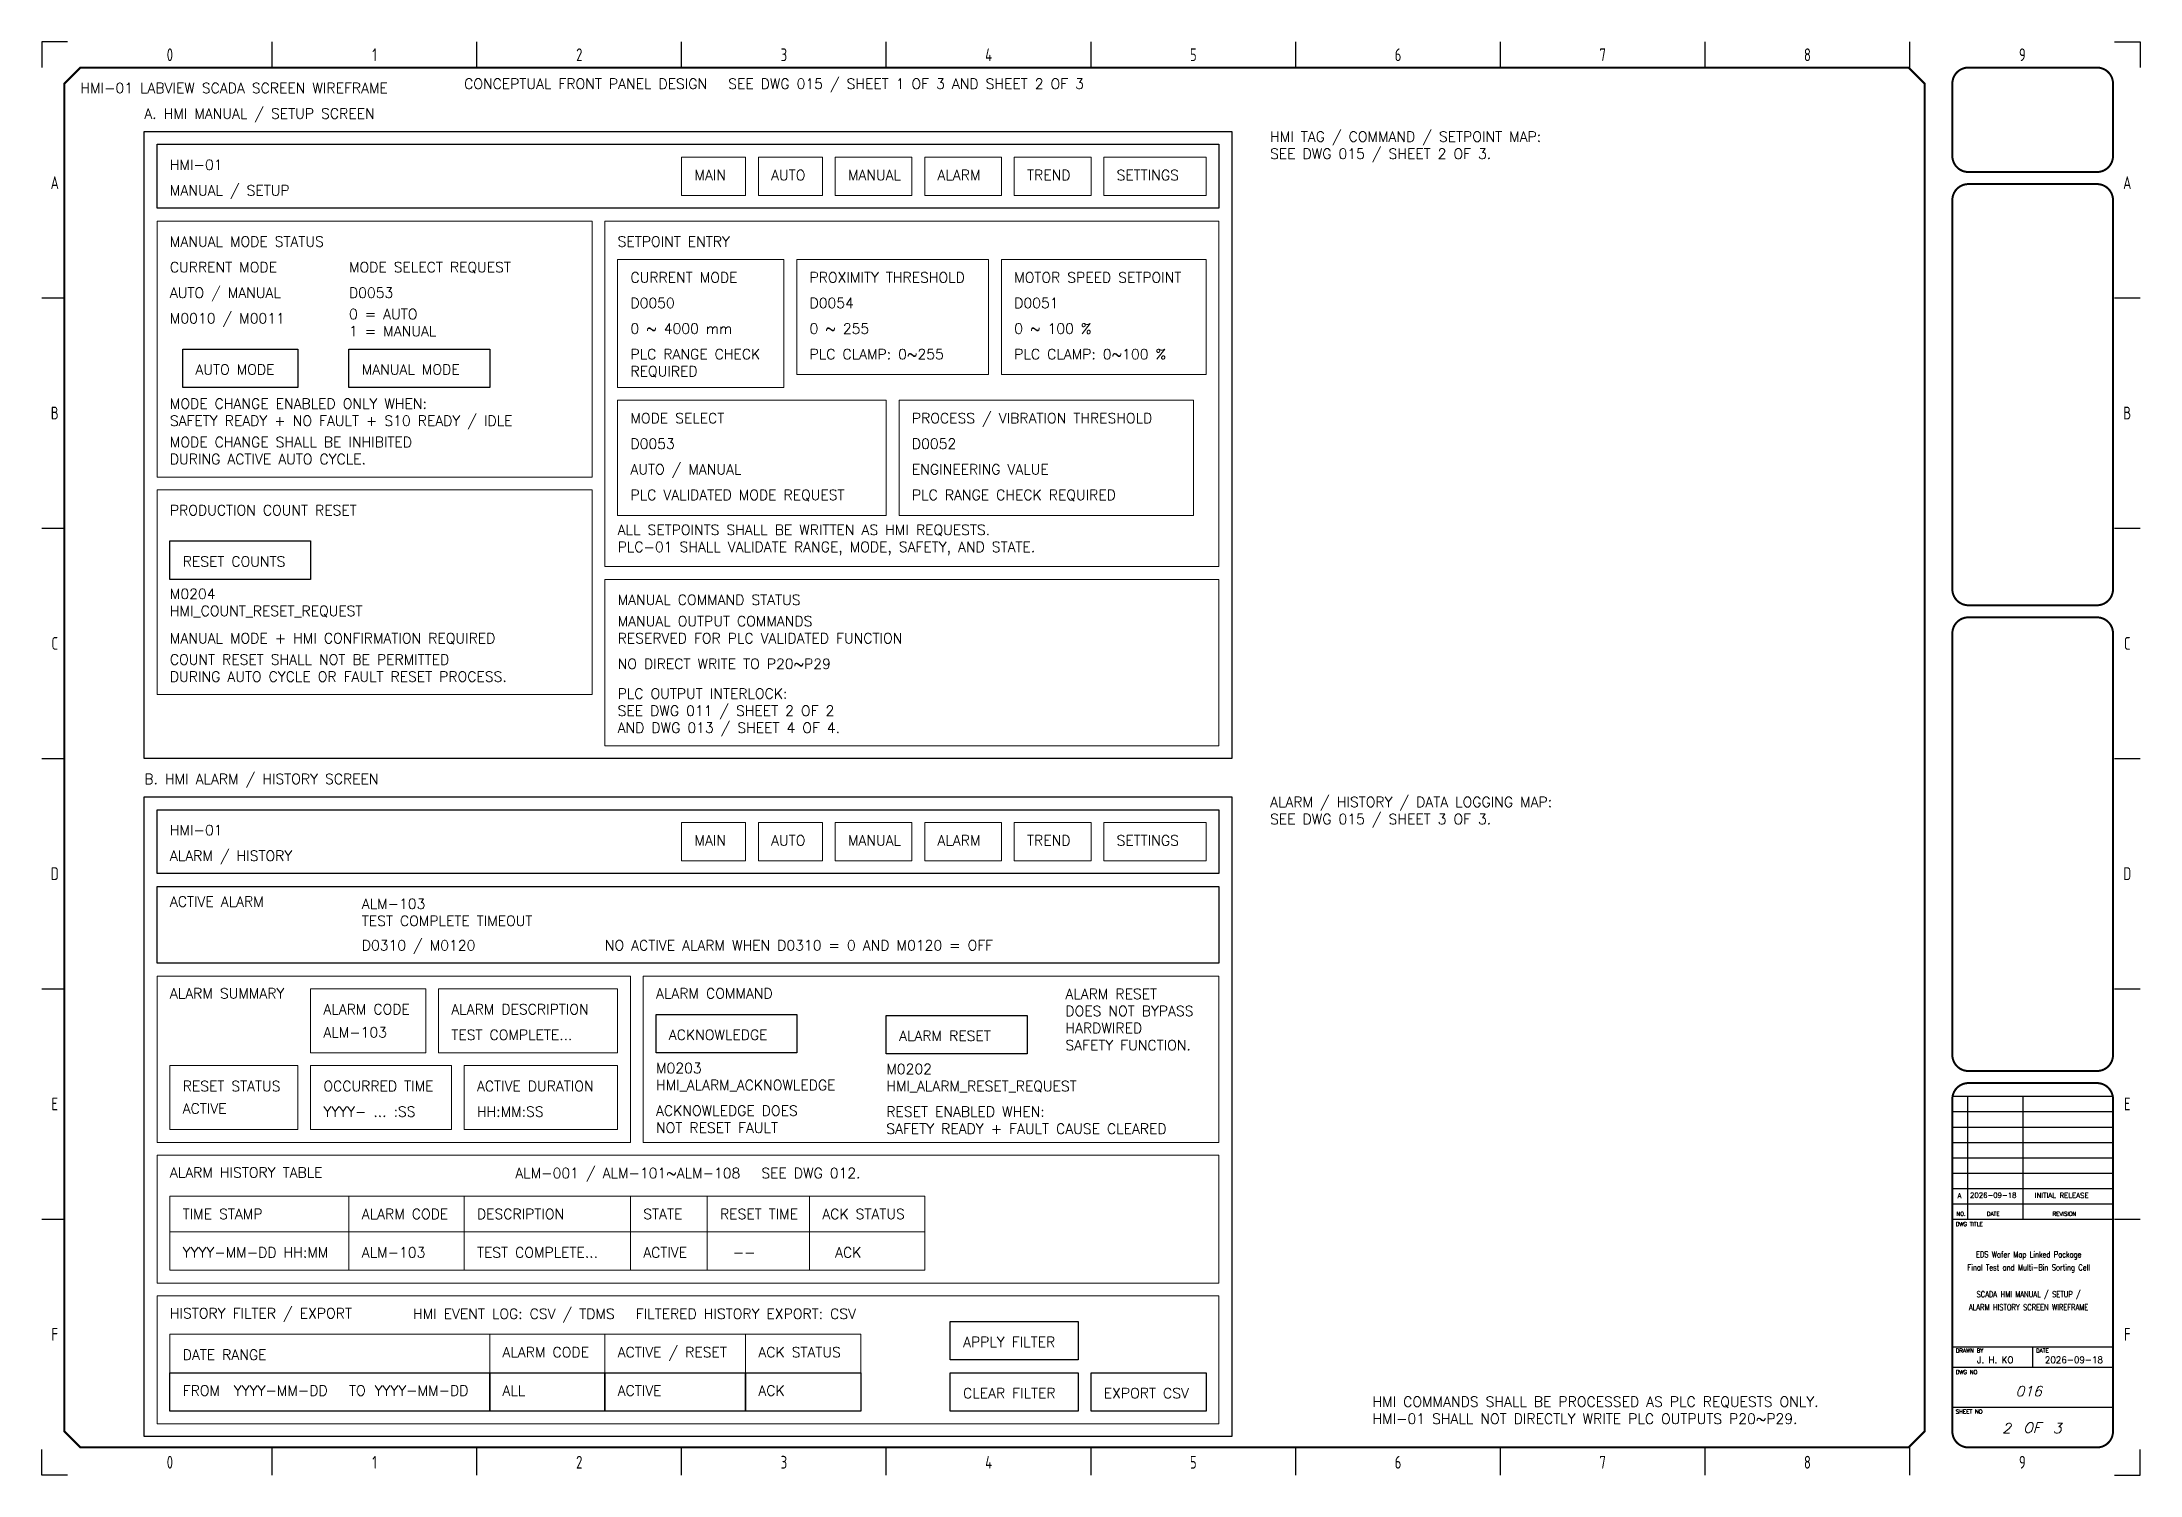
# Model space of a CAD drawing. Extents: x 5 to 415, y 5 to 285.
import ezdxf
from ezdxf.enums import TextEntityAlignment as Align

# ---------------------------------------------------------------- set-up
doc = ezdxf.new("R2010")
doc.units = 0
doc.header["$LTSCALE"] = 10
for name, color, linetype, lineweight in [('HMI-ALARM', 1, 'Continuous', 25), ('HMI-COMMAND', 2, 'Continuous', 25), ('HMI-CONDITION', 3, 'Continuous', 18), ('HMI-CROSSREF', 4, 'Continuous', 18), ('HMI-DATA', 3, 'Continuous', 20), ('HMI-FRAME', 7, 'Continuous', 30), ('HMI-LOG', 84, 'Continuous', 18), ('HMI-NAV', 4, 'Continuous', 20), ('HMI-STATUS', 3, 'Continuous', 20), ('HMI-TAG', 4, 'Continuous', 18), ('HMI-TEXT', 9, 'Continuous', 18), ('HMI-WIDGET', 9, 'Continuous', 20)]:
    doc.layers.add(name, color=color, linetype=linetype, lineweight=lineweight)
for name, color, linetype in [('SYMS', 7, 'Continuous'), ('TEXT_TITLE', 7, 'Continuous'), ('TITLE', 7, 'Continuous'), ('Title blocks', 7, 'Continuous')]:
    doc.layers.add(name, color=color, linetype=linetype)
doc.styles.add('ISO8', font='ISO8.shx', dxfattribs={"width": 0.8})
doc.styles.add('ITALIC', font='ITALIC')
doc.styles.add('ROMANS', font='romans')

# ---------------------------------------------------------------- blocks, each defined once
blk = doc.blocks.new('Title_blocks_A3')
at = {"layer": 'TITLE'}
for p, q in [((372.89, 276.86), (372.89, 259.33)), ((378.33, 79), (409.73, 79)), ((381.28, 79), (381.28, 55)), ((392.12, 79), (392.12, 55)), ((378.33, 76), (409.73, 76)), ((378.32, 73), (409.73, 73)), ((378.32, 70), (409.73, 70)), ((378.32, 67), (409.73, 67)), ((378.32, 64), (409.73, 64)), ((378.32, 61), (409.72, 61)), ((378.32, 58), (409.72, 58)), ((378.32, 55), (409.72, 55)), ((372.89, 13.53), (372.89, 37.81)), ((378.32, 30.02), (409.72, 30.02)), ((394.02, 26.1), (394.02, 30.02)), ((378.32, 26.1), (409.72, 26.1)), ((378.32, 18.24), (409.72, 18.24))]:
    blk.add_line(p, q, dxfattribs=at)
at = {"layer": 'TITLE', "const_width": 0.392}
blk.add_lwpolyline([(372.89, 13.53), (372.89, 276.86), (369.75, 280), (12.53, 280), (9.39, 276.86), (9.39, 13.53), (12.53, 10.39), (369.75, 10.39)], close=True, dxfattribs=at)
for points in [[(381.46, 280, 0.414214), (378.32, 276.86, 0.414214)], [(409.72, 276.86, 0.414214), (406.58, 280, 0.414214)], [(378.32, 262.73, 0.414214), (381.46, 259.59, 0.414214)], [(406.58, 259.59, 0.414214), (409.72, 262.73, 0.414214)], [(381.46, 257.23, 0.414214), (378.32, 254.09, 0.414214)], [(409.72, 254.09, 0.414214), (406.58, 257.23, 0.414214)], [(378.32, 178.08, 0.414214), (381.46, 174.94, 0.414214)], [(406.58, 174.94, 0.414214), (409.72, 178.08, 0.414214)], [(381.46, 172.58, 0.414214), (378.32, 169.44, 0.414214)], [(409.72, 169.44, 0.414214), (406.58, 172.58, 0.414214)], [(378.32, 87.08, 0.414214), (381.46, 83.94, 0.414214)], [(406.58, 83.94, 0.414214), (409.72, 87.08, 0.414214)], [(381.46, 81.58, 0.414214), (378.32, 78.44, 0.414214)], [(409.72, 78.44, 0.414214), (406.58, 81.58, 0.414214)], [(378.32, 13.53, 0.414214), (381.46, 10.39, 0.414214)], [(406.58, 10.39, 0.414214), (409.72, 13.53, 0.414214)]]:
    blk.add_lwpolyline(points, format="xyb", dxfattribs=at)
for points in [[(406.58, 280), (381.46, 280)], [(378.32, 276.86), (378.32, 262.73)], [(409.72, 276.86), (409.72, 262.73)], [(406.58, 259.59), (381.46, 259.59)], [(378.32, 254.09), (378.32, 178.08)], [(406.58, 257.23), (381.46, 257.23)], [(409.72, 254.09), (409.72, 178.08)], [(381.46, 174.94), (406.58, 174.94)], [(381.46, 172.58), (406.58, 172.58)], [(381.46, 83.94), (406.58, 83.94)], [(378.32, 78.44), (378.32, 13.53)], [(381.46, 81.58), (406.58, 81.58)], [(409.72, 78.44), (409.72, 13.53)], [(381.46, 10.39), (406.58, 10.39)]]:
    blk.add_lwpolyline(points, dxfattribs=at)
at = {"layer": 'TITLE', "color": 7, "const_width": 0.392}
for points in [[(378.32, 169.44), (378.32, 87.08)], [(409.72, 169.44), (409.72, 87.08)]]:
    blk.add_lwpolyline(points, dxfattribs=at)
at = {"layer": 'Title blocks', "color": 7}
for p, q in [((50, 280), (50, 285)), ((90, 280), (90, 285)), ((130, 280), (130, 285)), ((170, 280), (170, 285)), ((250, 280), (250, 285)), ((290, 280), (290, 285)), ((330, 280), (330, 285)), ((370, 280), (370, 285)), ((5, 235), (9.39, 235)), ((410, 235), (415, 235)), ((5, 190), (9.39, 190)), ((410, 190), (415, 190)), ((5, 100), (9.39, 100)), ((410, 100), (415, 100)), ((5, 55), (9.39, 55)), ((410, 55), (415, 55)), ((50, 5), (50, 10.39)), ((90, 5), (90, 10.39)), ((130, 5), (130, 10.39)), ((170, 5), (170, 10.39)), ((250, 5), (250, 10.39)), ((290, 5), (290, 10.39)), ((330, 5), (330, 10.39)), ((370, 5), (370, 10.64))]:
    blk.add_line(p, q, dxfattribs=at)
at = {"layer": 'Title blocks', "color": 2}
for p, q in [((210, 280), (210, 285)), ((5, 145), (9.39, 145)), ((410, 145), (415, 145)), ((210, 5), (210, 10.39))]:
    blk.add_line(p, q, dxfattribs=at)
at = {"layer": 'Title blocks'}
for points in [[(10, 285), (5, 285), (5, 280)], [(410, 285), (415, 285), (415, 280)], [(10, 5), (5, 5), (5, 10)], [(410, 5), (415, 5), (415, 10)]]:
    blk.add_lwpolyline(points, dxfattribs=at)
at = {"layer": 'TITLE', "color": 1, "style": 'ROMANS'}
for s, p in [('DWG TITLE', (378.97, 53.64)), ('DRAWN BY', (378.97, 28.91)), ('DATE', (394.67, 28.91)), ('DWG NO', (378.97, 24.72)), ('SHEET NO', (378.97, 17))]:
    blk.add_text(s, height=0.785, dxfattribs=at).set_placement(p)
at = {"layer": 'TITLE', "color": 1}
for s, height, style, p in [('NO.', 0.785, 'ROMANS', (380.02, 56.04)), ('DATE', 0.785, 'ROMANS', (386.32, 56.04)), ('REVISION', 0.785, 'ROMANS', (400.23, 56.04)), ('OF', 2, 'ITALIC', (393.89, 14.25))]:
    blk.add_text(s, height=height, dxfattribs=dict(at, style=style)).set_placement(p, align=Align.MIDDLE)
at = {"layer": 'TITLE', "color": 1, "style": 'ROMANS', "width": 0.8}
for tag, p in [('TITLE#1', (393.23, 44.81)), ('TITLE#2', (393.23, 42.27)), ('TITLE#3', (393.23, 39.73)), ('TITLE#4', (393.23, 37.18))]:
    blk.add_attdef(tag, text='', height=1.2, dxfattribs=at).set_placement(p, align=Align.CENTER)
at = {"layer": 'TITLE', "color": 1}
for tag, p, height, style in [('DRAWNBY', (383.14, 26.88), 1.25, 'ROMANS'), ('DATE', (396.4, 26.88), 1.25, 'ROMANS'), ('SHTS', (397.95, 13.15), 2, 'ITALIC')]:
    blk.add_attdef(tag, p, '', height=height, dxfattribs=dict(at, style=style))
at = {"layer": 'TITLE', "color": 1, "style": 'ITALIC'}
blk.add_attdef('DWG#', text='', height=2, dxfattribs=at).set_placement((393.23, 20.38), align=Align.CENTER)
blk.add_attdef('SH#', text='', height=2, dxfattribs=at).set_placement((389.77, 13.15), align=Align.RIGHT)
at = {"layer": 'TITLE', "color": 7, "flags": 9}
blk.add_attdef('WD_TB', (381.46, 10.39), '', height=1.57, dxfattribs=at)
at = {"layer": 'Title blocks', "style": 'ISO8', "width": 0.8}
for s, p in [('0', (30, 282.5)), ('1', (70, 282.5)), ('2', (110, 282.5)), ('3', (150, 282.5)), ('4', (190, 282.5)), ('5', (230, 282.5)), ('6', (270, 282.5)), ('7', (310, 282.5)), ('8', (350, 282.5)), ('9', (392, 282.5)), ('A', (7.5, 257.5)), ('A', (412.5, 257.5)), ('B', (7.5, 212.5)), ('B', (412.5, 212.5)), ('C', (7.5, 167.5)), ('C', (412.5, 167.5)), ('D', (7.5, 122.5)), ('D', (412.5, 122.5)), ('E', (7.5, 77.5)), ('E', (412.5, 77.5)), ('F', (7.5, 32.5)), ('F', (412.5, 32.5)), ('0', (30, 7.5)), ('1', (70, 7.5)), ('2', (110, 7.5)), ('3', (150, 7.5)), ('4', (190, 7.5)), ('5', (230, 7.5)), ('6', (270, 7.5)), ('7', (310, 7.5)), ('8', (350, 7.5)), ('9', (392, 7.5))]:
    blk.add_text(s, height=2.5, dxfattribs=at).set_placement(p, align=Align.MIDDLE)

msp = doc.modelspace()

# ---------------------------------------------------------------- linework, layer by layer
at = {"layer": 'HMI-ALARM'}
msp.add_lwpolyline([(27.5, 120), (235, 120), (235, 105), (27.5, 105)], close=True, dxfattribs=at)
at = {"layer": 'HMI-COMMAND'}
for points in [[(32.5, 225), (55, 225), (55, 217.5), (32.5, 217.5)], [(65, 225), (92.5, 225), (92.5, 217.5), (65, 217.5)], [(30, 187.5), (57.5, 187.5), (57.5, 180), (30, 180)], [(125, 95), (152.5, 95), (152.5, 87.5), (125, 87.5)], [(170, 94.81), (197.5, 94.81), (197.5, 87.31), (170, 87.31)], [(182.5, 35), (207.5, 35), (207.5, 27.5), (182.5, 27.5)], [(30, 25), (92.5, 25), (92.5, 17.5), (30, 17.5)], [(92.5, 25), (115, 25), (115, 17.5), (92.5, 17.5)], [(115, 25), (142.5, 25), (142.5, 17.5), (115, 17.5)], [(142.5, 25), (165, 25), (165, 17.5), (142.5, 17.5)], [(182.5, 25), (207.5, 25), (207.5, 17.5), (182.5, 17.5)], [(210, 25), (232.5, 25), (232.5, 17.5), (210, 17.5)]]:
    msp.add_lwpolyline(points, close=True, dxfattribs=at)
at = {"layer": 'HMI-FRAME'}
for points in [[(25, 267.5), (237.5, 267.5), (237.5, 145), (25, 145)], [(27.5, 265), (235, 265), (235, 252.5), (27.5, 252.5)], [(25, 137.5), (237.5, 137.5), (237.5, 12.5), (25, 12.5)], [(27.5, 135), (235, 135), (235, 122.5), (27.5, 122.5)]]:
    msp.add_lwpolyline(points, close=True, dxfattribs=at)
at = {"layer": 'HMI-NAV'}
for points in [[(160, 262.5), (175, 262.5), (175, 255), (160, 255)], [(177.5, 132.5), (192.5, 132.5), (192.5, 125), (177.5, 125)]]:
    msp.add_lwpolyline(points, close=True, dxfattribs=at)
at = {"layer": 'HMI-WIDGET'}
for points in [[(130, 262.5), (142.5, 262.5), (142.5, 255), (130, 255)], [(145, 262.5), (157.5, 262.5), (157.5, 255), (145, 255)], [(177.5, 262.5), (192.5, 262.5), (192.5, 255), (177.5, 255)], [(195, 262.5), (210, 262.5), (210, 255), (195, 255)], [(212.5, 262.5), (232.5, 262.5), (232.5, 255), (212.5, 255)], [(27.5, 250), (112.5, 250), (112.5, 200), (27.5, 200)], [(115, 250), (235, 250), (235, 182.5), (115, 182.5)], [(117.5, 242.5), (150, 242.5), (150, 217.5), (117.5, 217.5)], [(152.5, 242.5), (190, 242.5), (190, 220), (152.5, 220)], [(192.5, 242.5), (232.5, 242.5), (232.5, 220), (192.5, 220)], [(117.5, 215), (170, 215), (170, 192.5), (117.5, 192.5)], [(172.5, 215), (230, 215), (230, 192.5), (172.5, 192.5)], [(27.5, 197.5), (112.5, 197.5), (112.5, 157.5), (27.5, 157.5)], [(115, 180), (235, 180), (235, 147.5), (115, 147.5)], [(130, 132.5), (142.5, 132.5), (142.5, 125), (130, 125)], [(145, 132.5), (157.5, 132.5), (157.5, 125), (145, 125)], [(160, 132.5), (175, 132.5), (175, 125), (160, 125)], [(195, 132.5), (210, 132.5), (210, 125), (195, 125)], [(212.5, 132.5), (232.5, 132.5), (232.5, 125), (212.5, 125)], [(27.5, 102.5), (120, 102.5), (120, 70), (27.5, 70)], [(122.5, 102.5), (235, 102.5), (235, 70), (122.5, 70)], [(57.5, 100), (80, 100), (80, 87.5), (57.5, 87.5)], [(82.5, 100), (117.5, 100), (117.5, 87.5), (82.5, 87.5)], [(30, 85), (55, 85), (55, 72.5), (30, 72.5)], [(57.5, 85), (85, 85), (85, 72.5), (57.5, 72.5)], [(87.5, 85), (117.5, 85), (117.5, 72.5), (87.5, 72.5)], [(27.5, 67.5), (235, 67.5), (235, 42.5), (27.5, 42.5)], [(30, 59.5), (177.5, 59.5), (177.5, 52.5), (30, 52.5)], [(30, 59.5), (65, 59.5), (65, 45), (30, 45)], [(65, 59.5), (87.5, 59.5), (87.5, 45), (65, 45)], [(87.5, 59.5), (120, 59.5), (120, 45), (87.5, 45)], [(120, 59.5), (135, 59.5), (135, 45), (120, 45)], [(135, 59.5), (155, 59.5), (155, 45), (135, 45)], [(155, 59.5), (177.5, 59.5), (177.5, 45), (155, 45)], [(27.5, 40), (235, 40), (235, 15), (27.5, 15)], [(30, 32.5), (92.5, 32.5), (92.5, 25), (30, 25)], [(92.5, 32.5), (115, 32.5), (115, 25), (92.5, 25)], [(115, 32.5), (142.5, 32.5), (142.5, 25), (115, 25)], [(142.5, 32.5), (165, 32.5), (165, 25), (142.5, 25)]]:
    msp.add_lwpolyline(points, close=True, dxfattribs=at)

# ---------------------------------------------------------------- block references
at = {"layer": 'SYMS'}
ref = msp.add_blockref('Title_blocks_A3', (0, 0), dxfattribs=at)
ref.add_attrib('TITLE#1', 'EDS Wafer Map Linked Package', dxfattribs={"layer": 'TITLE', "color": 1, "height": 1.2, "style": 'ROMANS', "width": 0.8}).set_placement((393.23, 47.5), align=Align.CENTER)
ref.add_attrib('DATE', '2026-09-18', (396.4, 26.88), dxfattribs={"layer": 'TITLE', "color": 1, "height": 1.25, "style": 'ROMANS'})
ref.add_attrib('DRAWNBY', 'J. H. KO', (383.14, 26.88), dxfattribs={"layer": 'TITLE', "color": 1, "height": 1.25, "style": 'ROMANS'})
ref.add_attrib('SH#', '2', dxfattribs={"layer": 'TITLE', "color": 1, "height": 2, "style": 'ITALIC'}).set_placement((389.77, 13.15), align=Align.RIGHT)
ref.add_attrib('TITLE#2', 'Final Test and Multi-Bin Sorting Cell', dxfattribs={"layer": 'TITLE', "color": 1, "height": 1.2, "style": 'ROMANS', "width": 0.8}).set_placement((393.23, 44.96), align=Align.CENTER)
ref.add_attrib('TITLE#3', 'SCADA HMI MANUAL / SETUP /', dxfattribs={"layer": 'TITLE', "color": 1, "height": 1.2, "style": 'ROMANS', "width": 0.8}).set_placement((393.23, 39.73), align=Align.CENTER)
ref.add_attrib('TITLE#4', 'ALARM HISTORY SCREEN WIREFRAME', dxfattribs={"layer": 'TITLE', "color": 1, "height": 1.2, "style": 'ROMANS', "width": 0.8}).set_placement((393.23, 37.18), align=Align.CENTER)
ref.add_attrib('DWG#', '016', dxfattribs={"layer": 'TITLE', "color": 1, "height": 2, "style": 'ITALIC'}).set_placement((393.23, 20.38), align=Align.CENTER)
ref.add_attrib('SHTS', '3', (397.95, 13.15), dxfattribs={"layer": 'TITLE', "color": 1, "height": 2, "style": 'ITALIC'})

# ---------------------------------------------------------------- texts
at = {"layer": 'HMI-ALARM', "char_height": 2, "attachment_point": 1, "style": 'ROMANS'}
for s, insert, width in [('MODE CHANGE SHALL BE INHIBITED^JDURING ACTIVE AUTO CYCLE.', (30, 207.83), 60.2), ('COUNT RESET SHALL NOT BE PERMITTED^JDURING AUTO CYCLE OR FAULT RESET PROCESS.', (30, 165.33), 83.3), ('ALM-103^JTEST COMPLETE TIMEOUT', (67.5, 117.61), 37.8874), ('ACTIVE', (32.5, 77.61), 37.8874), ('ACTIVE', (122.5, 49.5), 11.9), ('HMI COMMANDS SHALL BE PROCESSED AS PLC REQUESTS ONLY.^JHMI-01 SHALL NOT DIRECTLY WRITE PLC OUTPUTS P20~P29.', (265, 20.33), 108.5)]:
    msp.add_mtext(s, dxfattribs=dict(at, insert=insert, width=width))
at = {"layer": 'HMI-ALARM', "char_height": 2, "attachment_point": 1}
for s, insert, width in [('{\\Fromans|c0;ALL SETPOINTS SHALL BE WRITTEN AS HMI REQUESTS.^JPLC-01 SHALL VALIDATE RANGE, MODE, SAFETY, AND STATE.}', (117.5, 190.67), 105), ('{\\Fromans|c0;NO DIRECT WRITE TO P20~P29}', (117.5, 164.5), 52.85), ('{\\Fromans|c0;ALARM RESET\\Fromans|c129;\\P\\Fromans|c0;DOES NOT BYPASS^JHARDWIRED\\Fromans|c129;\\P\\Fromans|c0;SAFETY FUNCTION.}', (205, 100), 56)]:
    msp.add_mtext(s, dxfattribs=dict(at, insert=insert, width=width))
at = {"layer": 'HMI-COMMAND', "char_height": 2, "attachment_point": 1, "style": 'ROMANS'}
for s, insert, width in [('AUTO MODE', (35, 222), 18.2), ('MANUAL MODE', (67.5, 222), 22.4), ('RESET COUNTS', (32.5, 184.5), 22.4), ('ACKNOWLEDGE', (127.5, 92), 22.4), ('ALARM RESET', (172.5, 91.81), 22.4), ('APPLY FILTER', (185, 32), 22.4), ('CLEAR FILTER', (185, 22), 22.4), ('EXPORT CSV', (212.5, 22), 22.4)]:
    msp.add_mtext(s, dxfattribs=dict(at, insert=insert, width=width))
at = {"layer": 'HMI-CONDITION', "char_height": 2, "attachment_point": 1, "style": 'ROMANS'}
for s, insert, width in [('0 = AUTO\\P1 = MANUAL', (65, 232.83), 19.6), ('PLC RANGE CHECK\\PREQUIRED', (120, 225), 49), ('PLC CLAMP: 0~255', (155, 225), 49), ('PLC CLAMP: 0~100 %', (195, 225), 49), ('MODE CHANGE ENABLED ONLY WHEN:^JSAFETY READY + NO FAULT + S10 READY / IDLE', (30, 215.33), 85.75), ('PLC VALIDATED MODE REQUEST', (120, 197.5), 49), ('PLC RANGE CHECK REQUIRED', (175, 197.5), 49), ('MANUAL MODE + HMI CONFIRMATION REQUIRED', (30, 169.5), 78.4), ('ACKNOWLEDGE DOES\\PNOT RESET FAULT', (125, 77.19), 78.4), ('RESET ENABLED WHEN:^JSAFETY READY + FAULT CAUSE CLEARED', (170, 77), 78.4)]:
    msp.add_mtext(s, dxfattribs=dict(at, insert=insert, width=width))
at = {"layer": 'HMI-CONDITION', "char_height": 2, "attachment_point": 1}
for s, insert, width in [('{\\Fromans|c0;MANUAL OUTPUT COMMANDS^JRESERVED FOR PLC VALIDATED FUNCTION}', (117.5, 172.83), 72.8), ('{\\Fromans|c0;NO ACTIVE ALARM WHEN D0310 = 0 AND M0120 = OFF}', (115, 109.5), 93.45)]:
    msp.add_mtext(s, dxfattribs=dict(at, insert=insert, width=width))
at = {"layer": 'HMI-CROSSREF', "char_height": 2, "attachment_point": 1, "style": 'ROMANS'}
for s, insert, width in [('CONCEPTUAL FRONT PANEL DESIGN   SEE DWG 015 / SHEET 1 OF 3 AND SHEET 2 OF 3', (87.5, 277.83), 151.013), ('HMI TAG / COMMAND / SETPOINT MAP:^JSEE DWG 015 / SHEET 2 OF 3.', (245, 267.5), 65.8), ('ALARM / HISTORY / DATA LOGGING MAP:^JSEE DWG 015 / SHEET 3 OF 3.', (245, 137.5), 70)]:
    msp.add_mtext(s, dxfattribs=dict(at, insert=insert, width=width))
at = {"layer": 'HMI-CROSSREF', "char_height": 2, "attachment_point": 1}
for s, insert, width in [('{\\Fromans|c0;PLC OUTPUT INTERLOCK:^JSEE DWG 011 / SHEET 2 OF 2^JAND DWG 013 / SHEET 4 OF 4.}', (117.5, 158.67), 54.25), ('{\\Fromans|c0;ALM-001 /\\Fromans|c129; \\Fromans|c0;ALM-101~ALM-108\\Fromans|c129;   \\Fromans|c0;SEE DWG 012.}', (97.5, 65), 97.9133)]:
    msp.add_mtext(s, dxfattribs=dict(at, insert=insert, width=width))
at = {"layer": 'HMI-DATA', "char_height": 2, "attachment_point": 1, "style": 'ROMANS'}
for s, insert, width in [('0 ~ 4000 mm', (120, 230), 25.4333), ('0 ~ 255', (155, 230), 39.3619), ('0 ~ 100 %', (195, 230), 25.4333), ('AUTO / MANUAL', (120, 202.5), 39.3619), ('ENGINEERING VALUE', (175, 202.5), 39.3619), ('YYYY- ... :SS', (60, 77), 38.223), ('HH:MM:SS', (90, 77), 38.223), ('YYYY-MM-DD HH:MM', (32.5, 49.5), 31.5), ('TEST COMPLETE...', (90, 49.5), 42.7), ('--', (140, 49.5), 3.5), ('YYYY-MM-DD', (42.5, 22.5), 20.3), ('YYYY-MM-DD', (70, 22.5), 20.3), ('ALL', (95, 22.5), 20.3), ('ACTIVE', (117.5, 22.5), 37.6805), ('ACK', (145, 22.5), 37.6805)]:
    msp.add_mtext(s, dxfattribs=dict(at, insert=insert, width=width))
at = {"layer": 'HMI-LOG', "insert": (77.5, 37.5), "char_height": 2, "width": 102.458, "attachment_point": 1}
msp.add_mtext('{\\Fromans|c0;HMI EVENT LOG: CSV / TDMS\\Fromans|c129;   \\Fromans|c0;FILTERED HISTORY EXPORT: CSV}', dxfattribs=at)
at = {"layer": 'HMI-NAV', "char_height": 2, "attachment_point": 1, "style": 'ROMANS'}
for s, insert, width in [('MAIN', (132.5, 260), 7), ('AUTO', (147.5, 260), 7.7), ('MANUAL', (162.5, 260), 11.9), ('ALARM', (180, 260), 9.8), ('TREND', (197.5, 260), 9.8), ('SETTINGS', (215, 260), 15.4), ('MAIN', (132.5, 130), 7), ('AUTO', (147.5, 130), 7.7), ('MANUAL', (162.5, 130), 11.9), ('ALARM', (180, 130), 9.8), ('TREND', (197.5, 130), 9.8), ('SETTINGS', (215, 130), 15.4)]:
    msp.add_mtext(s, dxfattribs=dict(at, insert=insert, width=width))
at = {"layer": 'HMI-STATUS', "char_height": 2, "attachment_point": 1, "style": 'ROMANS'}
for s, insert, width in [('AUTO / MANUAL', (30, 237), 26.6), ('ACK', (160, 49.5), 9.8)]:
    msp.add_mtext(s, dxfattribs=dict(at, insert=insert, width=width))
at = {"layer": 'HMI-TAG', "char_height": 2, "attachment_point": 1, "style": 'ROMANS'}
for s, insert, width in [('HMI-01', (30, 262), 10.15), ('D0053', (65, 237), 9.1), ('D0050', (120, 235), 28.7253), ('D0054', (155, 235), 28.7253), ('D0051', (195, 235), 28.7253), ('M0010 / M0011', (30, 232), 28.7253), ('D0053', (120, 207.5), 28.7253), ('D0052', (175, 207.5), 28.7253), ('M0204^JHMI_COUNT_RESET_REQUEST', (30, 178.17), 46.9), ('HMI-01', (30, 132), 10.15), ('D0310 / M0120', (67.5, 109.5), 27.8104), ('ALM-103', (60, 92.5), 10.15), ('M0203^JHMI_ALARM_ACKNOWLEDGE', (125, 85.52), 46.9), ('M0202^JHMI_ALARM_RESET_REQUEST', (170, 85.33), 46.9), ('ALM-103', (67.5, 49.5), 12.95)]:
    msp.add_mtext(s, dxfattribs=dict(at, insert=insert, width=width))
at = {"layer": 'HMI-TEXT', "char_height": 2, "attachment_point": 1, "style": 'ROMANS'}
for s, insert, width in [('HMI-01 LABVIEW SCADA SCREEN WIREFRAME', (12.5, 277), 75.95), ('MANUAL / SETUP', (30, 257), 28.7), ('MANUAL MODE STATUS', (30, 247), 37.1), ('SETPOINT ENTRY', (117.5, 247), 37.1), ('CURRENT MODE', (30, 242), 24.5), ('MODE SELECT REQUEST', (65, 242), 39.2), ('CURRENT MODE', (120, 240), 24.5), ('PROXIMITY THRESHOLD', (155, 240), 56.2308), ('MOTOR SPEED SETPOINT', (195, 240), 41.0967), ('MODE SELECT', (120, 212.5), 56.2308), ('PROCESS / VIBRATION THRESHOLD', (175, 212.5), 56.2308), ('PRODUCTION COUNT RESET', (30, 194.5), 45.2084), ('MANUAL COMMAND STATUS', (117.5, 177), 43.3372), ('ALARM / HISTORY', (30, 127), 28.7), ('ACTIVE ALARM', (30, 118.05), 37.8874), ('ALARM SUMMARY', (30, 100.11), 37.8874), ('ALARM COMMAND', (125, 100.11), 37.8874), ('ALARM CODE', (60, 97), 20.3), ('ALARM DESCRIPTION', (85, 97), 33.6), ('TEST COMPLETE...', (85, 92), 33.6), ('RESET STATUS', (32.5, 82), 24.5), ('OCCURRED TIME', (60, 82), 25.9), ('ACTIVE DURATION', (90, 82), 30.1), ('ALARM HISTORY TABLE', (30, 65.11), 37.8874), ('TIME STAMP', (32.5, 57), 19.6), ('ALARM CODE', (67.5, 57), 20.3), ('DESCRIPTION', (90, 57), 21), ('STATE', (122.5, 57), 9.8), ('RESET TIME', (137.5, 57), 19.6), ('ACK STATUS', (157.5, 57), 20.3), ('HISTORY FILTER / EXPORT', (30, 37.61), 52.9951), ('DATE RANGE', (32.5, 29.5), 20.3), ('ALARM CODE', (95, 30), 20.3), ('ACTIVE / RESET', (117.5, 30), 28.7), ('ACK STATUS', (145, 30), 28.7), ('FROM', (32.5, 22.5), 20.3), ('TO', (65, 22.5), 20.3)]:
    msp.add_mtext(s, dxfattribs=dict(at, insert=insert, width=width))
at = {"layer": 'HMI-TEXT', "char_height": 2, "width": 56, "attachment_point": 1}
for s, insert in [('{\\Fromans|c0;A. HMI MANUAL / SETUP SCREEN}', (25, 272)), ('{\\Fromans|c129;B. \\Fromans|c0;HMI ALARM / HISTORY SCREEN}', (25, 142))]:
    msp.add_mtext(s, dxfattribs=dict(at, insert=insert))
at = {"layer": 'TEXT_TITLE', "char_height": 1, "attachment_point": 1}
for s, width, heights, insert in [('{\\Fromans|c0;A}', 0.7655, [0], (379.34, 60.1)), ('{\\Fromans|c129;2026-09-18}', 0.7655, [0], (381.77, 60.16)), ('{\\Fromans|c129;INITIAL RELEASE}', 12.6659, [1.71], (394.42, 60.14))]:
    msp.add_mtext_dynamic_manual_height_columns(s, width=width, gutter_width=12.5, heights=heights, dxfattribs=dict(at, insert=insert))

doc.saveas('drawing.dxf')
